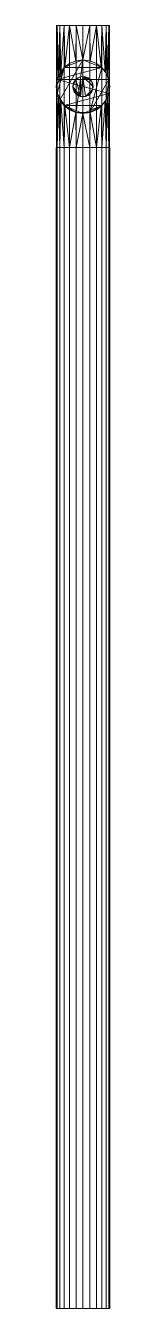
# Model space of a CAD drawing. Header units: inches. Extents: x -3325 to -59, y 5 to 733.
# Drawn here: x -2198.53 to -2197.22, y 121.36 to 152.86 of the extents above; entities that cross this region are included whole.
import ezdxf

# ---------------------------------------------------------------- set-up
doc = ezdxf.new("R2010")
doc.units = ezdxf.units.IN
doc.header["$MEASUREMENT"] = 0
doc.layers.add('F-SPRN', color=10, linetype='Continuous', lineweight=9)
doc.layers.add('P-PIPE', color=10, linetype='Continuous', lineweight=9)

# ---------------------------------------------------------------- blocks, each defined once
blk = doc.blocks.new('Sprinkler - Pendent_up - 1_2_ Pendent-388337-06 - Fifth Level')
at = {"layer": 'F-SPRN'}
mesh = blk.add_polyface(dxfattribs=at)
corners = [(0, 0.25), (-0.065, 0.241), (-0.125, 0.217), (-0.177, 0.177), (-0.217, 0.125), (-0.241, 0.065), (-0.25, 0), (-0.241, -0.065), (-0.217, -0.125), (-0.177, -0.177), (-0.125, -0.217), (-0.065, -0.241), (0, -0.25), (0.065, -0.241), (0.125, -0.217), (0.177, -0.177), (0.217, -0.125), (0.241, -0.065), (0.25, 0), (0.241, 0.065), (0.217, 0.125), (0.177, 0.177), (0.125, 0.217), (0.065, 0.241)]
mesh.append_faces([[corners[k] for k in face] for face in [(3, 1, 2), (17, 15, 16)]], dxfattribs={"vtx0": -1})
mesh.append_faces([[corners[k] for k in face] for face in [(0, 13, 17, 18)]], dxfattribs={"vtx0": -1, "vtx1": -1, "vtx3": -1})
mesh.append_faces([[corners[k] for k in face] for face in [(11, 0, 1, 3)]], dxfattribs={"vtx0": -1, "vtx2": -1, "vtx3": -1})
mesh.append_faces([[corners[k] for k in face] for face in [(0, 11, 12, 13)]], dxfattribs={"vtx0": -1, "vtx3": -1})
mesh.append_faces([[corners[k] for k in face] for face in [(9, 10, 6)]], dxfattribs={"vtx1": -1, "vtx2": -1})
mesh.append_faces([[corners[k] for k in face] for face in [(10, 11, 3, 6), (20, 21, 0, 18)]], dxfattribs={"vtx1": -1, "vtx2": -1, "vtx3": -1})
mesh.append_faces([[corners[k] for k in face] for face in [(7, 8, 9, 6), (4, 5, 6, 3), (22, 23, 0, 21), (18, 19, 20)]], dxfattribs={"vtx2": -1})
mesh.append_faces([[corners[k] for k in face] for face in [(13, 14, 15, 17)]], dxfattribs={"vtx2": -1, "vtx3": -1})
mesh = blk.add_polyface(dxfattribs=at)
corners = [(0, 0.25, -2.125), (0.065, 0.241, -2.125), (0.125, 0.217, -2.125), (0.177, 0.177, -2.125), (0.217, 0.125, -2.125), (0.241, 0.065, -2.125), (0.25, 0, -2.125), (0.241, -0.065, -2.125), (0.217, -0.125, -2.125), (0.177, -0.177, -2.125), (0.125, -0.217, -2.125), (0.065, -0.241, -2.125), (0, -0.25, -2.125), (-0.065, -0.241, -2.125), (-0.125, -0.217, -2.125), (-0.177, -0.177, -2.125), (-0.217, -0.125, -2.125), (-0.241, -0.065, -2.125), (-0.25, 0, -2.125), (-0.241, 0.065, -2.125), (-0.217, 0.125, -2.125), (-0.177, 0.177, -2.125), (-0.125, 0.217, -2.125), (-0.065, 0.241, -2.125)]
mesh.append_faces([[corners[k] for k in face] for face in [(9, 7, 8), (13, 11, 12)]], dxfattribs={"vtx0": -1})
mesh.append_faces([[corners[k] for k in face] for face in [(4, 0, 3)]], dxfattribs={"vtx0": -1, "vtx1": -1})
mesh.append_faces([[corners[k] for k in face] for face in [(0, 11, 13, 23), (13, 18, 21)]], dxfattribs={"vtx0": -1, "vtx1": -1, "vtx2": -1})
mesh.append_faces([[corners[k] for k in face] for face in [(7, 11, 0, 4)]], dxfattribs={"vtx0": -1, "vtx1": -1, "vtx2": -1, "vtx3": -1})
mesh.append_faces([[corners[k] for k in face] for face in [(6, 7, 4, 5)]], dxfattribs={"vtx1": -1})
mesh.append_faces([[corners[k] for k in face] for face in [(13, 14, 17, 18)]], dxfattribs={"vtx1": -1, "vtx3": -1})
mesh.append_faces([[corners[k] for k in face] for face in [(15, 16, 17, 14)]], dxfattribs={"vtx2": -1})
mesh.append_faces([[corners[k] for k in face] for face in [(9, 10, 11, 7), (21, 22, 23, 13)]], dxfattribs={"vtx2": -1, "vtx3": -1})
mesh.append_faces([[corners[k] for k in face] for face in [(0, 1, 2, 3), (18, 19, 20, 21)]], dxfattribs={"vtx3": -1})
mesh = blk.add_polyface(dxfattribs=at)
corners = [(0, -0.25), (-0.065, -0.241), (-0.125, -0.217), (-0.177, -0.177), (-0.217, -0.125), (-0.241, -0.065), (-0.25, 0), (-0.241, 0.065), (-0.217, 0.125), (-0.177, 0.177), (-0.125, 0.217), (-0.065, 0.241), (0, 0.25), (0, 0.25, -2.125), (-0.065, 0.241, -2.125), (-0.125, 0.217, -2.125), (-0.177, 0.177, -2.125), (-0.217, 0.125, -2.125), (-0.241, 0.065, -2.125), (-0.25, 0, -2.125), (-0.241, -0.065, -2.125), (-0.217, -0.125, -2.125), (-0.177, -0.177, -2.125), (-0.125, -0.217, -2.125), (-0.065, -0.241, -2.125), (0, -0.25, -2.125)]
mesh.append_faces([[corners[k] for k in face] for face in [(13, 14, 11, 12), (0, 1, 24, 25)]], dxfattribs={"vtx1": -1})
mesh.append_faces([[corners[k] for k in face] for face in [(14, 15, 10, 11), (16, 17, 8, 9), (15, 16, 9, 10), (17, 18, 7, 8), (6, 7, 18, 19), (19, 20, 5, 6), (20, 21, 4, 5), (22, 23, 2, 3), (21, 22, 3, 4), (23, 24, 1, 2)]], dxfattribs={"vtx1": -1, "vtx3": -1})
mesh = blk.add_polyface(dxfattribs=at)
corners = [(0, 0.25), (0.065, 0.241), (0.125, 0.217), (0.177, 0.177), (0.217, 0.125), (0.241, 0.065), (0.25, 0), (0.241, -0.065), (0.217, -0.125), (0.177, -0.177), (0.125, -0.217), (0.065, -0.241), (0, -0.25), (0, -0.25, -2.125), (0.065, -0.241, -2.125), (0.125, -0.217, -2.125), (0.177, -0.177, -2.125), (0.217, -0.125, -2.125), (0.241, -0.065, -2.125), (0.25, 0, -2.125), (0.241, 0.065, -2.125), (0.217, 0.125, -2.125), (0.177, 0.177, -2.125), (0.125, 0.217, -2.125), (0.065, 0.241, -2.125), (0, 0.25, -2.125)]
mesh.append_faces([[corners[k] for k in face] for face in [(13, 14, 11, 12), (0, 1, 24, 25)]], dxfattribs={"vtx1": -1})
mesh.append_faces([[corners[k] for k in face] for face in [(14, 15, 10, 11), (16, 17, 8, 9), (15, 16, 9, 10), (17, 18, 7, 8), (6, 7, 18, 19), (19, 20, 5, 6), (20, 21, 4, 5), (22, 23, 2, 3), (21, 22, 3, 4), (23, 24, 1, 2)]], dxfattribs={"vtx1": -1, "vtx3": -1})
blk = doc.blocks.new('Tee - Welded - Generic - Standard-1086689-06 - Fifth Level')
at = {"layer": 'P-PIPE'}
mesh = blk.add_polyface(dxfattribs=at)
corners = [(-1.496, -0.657), (-1.496, -0.635, 0.17), (-1.496, -0.569, 0.329), (-1.496, -0.465, 0.465), (-1.496, -0.329, 0.569), (-1.496, -0.17, 0.635), (-1.496, 0, 0.657), (-1.496, 0.17, 0.635), (-1.496, 0.329, 0.569), (-1.496, 0.465, 0.465), (-1.496, 0.569, 0.329), (-1.496, 0.635, 0.17), (-1.496, 0.657), (-1.496, 0.635, -0.17), (-1.496, 0.569, -0.329), (-1.496, 0.465, -0.465), (-1.496, 0.329, -0.569), (-1.496, 0.17, -0.635), (-1.496, 0, -0.657), (-1.496, -0.17, -0.635), (-1.496, -0.329, -0.569), (-1.496, -0.465, -0.465), (-1.496, -0.569, -0.329), (-1.496, -0.635, -0.17)]
mesh.append_faces([[corners[k] for k in face] for face in [(20, 17, 18, 19)]], dxfattribs={"vtx0": -1})
mesh.append_faces([[corners[k] for k in face] for face in [(23, 17, 20), (11, 23, 8, 10)]], dxfattribs={"vtx0": -1, "vtx1": -1, "vtx2": -1})
mesh.append_faces([[corners[k] for k in face] for face in [(17, 23, 11, 14)]], dxfattribs={"vtx0": -1, "vtx1": -1, "vtx2": -1, "vtx3": -1})
mesh.append_faces([[corners[k] for k in face] for face in [(16, 17, 14, 15), (9, 10, 8)]], dxfattribs={"vtx1": -1})
mesh.append_faces([[corners[k] for k in face] for face in [(7, 8, 3, 6)]], dxfattribs={"vtx1": -1, "vtx2": -1})
mesh.append_faces([[corners[k] for k in face] for face in [(23, 0, 3, 8)]], dxfattribs={"vtx1": -1, "vtx2": -1, "vtx3": -1})
mesh.append_faces([[corners[k] for k in face] for face in [(12, 13, 14, 11)]], dxfattribs={"vtx2": -1})
mesh.append_faces([[corners[k] for k in face] for face in [(20, 21, 22, 23), (0, 1, 2, 3), (3, 4, 5, 6)]], dxfattribs={"vtx3": -1})
mesh = blk.add_polyface(dxfattribs=at)
corners = [(-1.496, 0.657), (-1.496, 0.635, 0.17), (-1.496, 0.569, 0.329), (-1.496, 0.465, 0.465), (-1.496, 0.329, 0.569), (-1.496, 0.17, 0.635), (-1.496, 0, 0.657), (-1.496, -0.17, 0.635), (-1.496, -0.329, 0.569), (-1.496, -0.465, 0.465), (-1.496, -0.569, 0.329), (-1.496, -0.635, 0.17), (-1.496, -0.657), (-0.657, -0.657), (-0.634, -0.634, 0.175), (-0.569, -0.569, 0.329), (-0.477, -0.477, 0.452), (-0.369, -0.369, 0.545), (-0.25, -0.25, 0.608), (-0.126, -0.126, 0.645), (0, 0, 0.657), (0.126, -0.126, 0.645), (0.25, -0.25, 0.608), (0.369, -0.369, 0.545), (0.477, -0.477, 0.452), (0.569, -0.569, 0.329), (0.634, -0.634, 0.175), (0.657, -0.657), (1.496, -0.657), (1.496, -0.635, 0.17), (1.496, -0.569, 0.329), (1.496, -0.465, 0.465), (1.496, -0.329, 0.569), (1.496, -0.17, 0.635), (1.496, 0, 0.657), (1.496, 0.17, 0.635), (1.496, 0.329, 0.569), (1.496, 0.465, 0.465), (1.496, 0.569, 0.329), (1.496, 0.635, 0.17), (1.496, 0.657)]
mesh.append_faces([[corners[k] for k in face] for face in [(13, 11, 12)]], dxfattribs={"vtx0": -1})
mesh.append_faces([[corners[k] for k in face] for face in [(27, 29, 26), (25, 30, 24), (11, 14, 10), (9, 17, 8), (16, 10, 15), (23, 32, 22), (21, 34, 20), (22, 33, 21), (33, 22, 32), (19, 7, 18), (7, 19, 6)]], dxfattribs={"vtx0": -1, "vtx1": -1})
mesh.append_faces([[corners[k] for k in face] for face in [(30, 25, 26), (24, 30, 31), (8, 17, 18), (21, 33, 34), (18, 7, 8), (20, 5, 6)]], dxfattribs={"vtx0": -1, "vtx2": -1})
mesh.append_faces([[corners[k] for k in face] for face in [(20, 34, 35, 5)]], dxfattribs={"vtx0": -1, "vtx2": -1, "vtx3": -1})
mesh.append_faces([[corners[k] for k in face] for face in [(28, 29, 27)]], dxfattribs={"vtx1": -1})
mesh.append_faces([[corners[k] for k in face] for face in [(29, 30, 26), (31, 32, 23), (23, 24, 31), (13, 14, 11), (14, 15, 10), (16, 17, 9), (9, 10, 16), (19, 20, 6)]], dxfattribs={"vtx1": -1, "vtx2": -1})
mesh.append_faces([[corners[k] for k in face] for face in [(38, 39, 1, 2), (36, 37, 3, 4), (37, 38, 2, 3), (35, 36, 4, 5)]], dxfattribs={"vtx1": -1, "vtx3": -1})
mesh.append_faces([[corners[k] for k in face] for face in [(39, 40, 0, 1)]], dxfattribs={"vtx3": -1})
mesh = blk.add_polyface(dxfattribs=at)
corners = [(-1.496, -0.657), (-1.496, -0.635, -0.17), (-1.496, -0.569, -0.329), (-1.496, -0.465, -0.465), (-1.496, -0.329, -0.569), (-1.496, -0.17, -0.635), (-1.496, 0, -0.657), (-1.496, 0.17, -0.635), (-1.496, 0.329, -0.569), (-1.496, 0.465, -0.465), (-1.496, 0.569, -0.329), (-1.496, 0.635, -0.17), (-1.496, 0.657), (1.496, 0.657), (1.496, 0.635, -0.17), (1.496, 0.569, -0.329), (1.496, 0.465, -0.465), (1.496, 0.329, -0.569), (1.496, 0.17, -0.635), (1.496, 0, -0.657), (1.496, -0.17, -0.635), (1.496, -0.329, -0.569), (1.496, -0.465, -0.465), (1.496, -0.569, -0.329), (1.496, -0.635, -0.17), (1.496, -0.657), (0.657, -0.657), (0.634, -0.634, -0.175), (0.569, -0.569, -0.329), (0.477, -0.477, -0.452), (0.369, -0.369, -0.545), (0.25, -0.25, -0.608), (0.126, -0.126, -0.645), (0, 0, -0.657), (-0.126, -0.126, -0.645), (-0.25, -0.25, -0.608), (-0.369, -0.369, -0.545), (-0.477, -0.477, -0.452), (-0.569, -0.569, -0.329), (-0.634, -0.634, -0.175), (-0.657, -0.657)]
mesh.append_faces([[corners[k] for k in face] for face in [(1, 40, 0)]], dxfattribs={"vtx0": -1})
mesh.append_faces([[corners[k] for k in face] for face in [(33, 19, 32), (6, 34, 5), (32, 20, 31), (24, 27, 23), (27, 24, 26), (36, 4, 35), (3, 37, 2), (38, 2, 37), (21, 31, 20)]], dxfattribs={"vtx0": -1, "vtx1": -1})
mesh.append_faces([[corners[k] for k in face] for face in [(35, 4, 5), (6, 33, 34), (23, 28, 29), (29, 22, 23), (21, 30, 31), (23, 27, 28), (36, 3, 4), (3, 36, 37), (39, 1, 2)]], dxfattribs={"vtx0": -1, "vtx2": -1})
mesh.append_faces([[corners[k] for k in face] for face in [(13, 14, 11, 12)]], dxfattribs={"vtx1": -1})
mesh.append_faces([[corners[k] for k in face] for face in [(19, 20, 32), (34, 35, 5), (6, 7, 33), (21, 22, 30), (29, 30, 22), (39, 40, 1), (38, 39, 2)]], dxfattribs={"vtx1": -1, "vtx2": -1})
mesh.append_faces([[corners[k] for k in face] for face in [(18, 19, 33, 7)]], dxfattribs={"vtx1": -1, "vtx2": -1, "vtx3": -1})
mesh.append_faces([[corners[k] for k in face] for face in [(15, 16, 9, 10), (14, 15, 10, 11), (16, 17, 8, 9), (17, 18, 7, 8)]], dxfattribs={"vtx1": -1, "vtx3": -1})
mesh.append_faces([[corners[k] for k in face] for face in [(24, 25, 26)]], dxfattribs={"vtx2": -1})
mesh = blk.add_polyface(dxfattribs=at)
corners = [(1.496, -0.657), (1.496, -0.635, -0.17), (1.496, -0.569, -0.329), (1.496, -0.465, -0.465), (1.496, -0.329, -0.569), (1.496, -0.17, -0.635), (1.496, 0, -0.657), (1.496, 0.17, -0.635), (1.496, 0.329, -0.569), (1.496, 0.465, -0.465), (1.496, 0.569, -0.329), (1.496, 0.635, -0.17), (1.496, 0.657), (1.496, 0.635, 0.17), (1.496, 0.569, 0.329), (1.496, 0.465, 0.465), (1.496, 0.329, 0.569), (1.496, 0.17, 0.635), (1.496, 0, 0.657), (1.496, -0.17, 0.635), (1.496, -0.329, 0.569), (1.496, -0.465, 0.465), (1.496, -0.569, 0.329), (1.496, -0.635, 0.17)]
mesh.append_faces([[corners[k] for k in face] for face in [(7, 5, 6), (10, 8, 9), (4, 2, 3), (16, 14, 15), (23, 21, 22)]], dxfattribs={"vtx0": -1})
mesh.append_faces([[corners[k] for k in face] for face in [(1, 5, 0)]], dxfattribs={"vtx0": -1, "vtx1": -1})
mesh.append_faces([[corners[k] for k in face] for face in [(5, 10, 11, 0), (23, 12, 13, 21)]], dxfattribs={"vtx0": -1, "vtx2": -1, "vtx3": -1})
mesh.append_faces([[corners[k] for k in face] for face in [(21, 16, 17, 18)]], dxfattribs={"vtx0": -1, "vtx3": -1})
mesh.append_faces([[corners[k] for k in face] for face in [(7, 8, 10, 5), (13, 14, 16, 21)]], dxfattribs={"vtx1": -1, "vtx2": -1, "vtx3": -1})
mesh.append_faces([[corners[k] for k in face] for face in [(4, 5, 1, 2), (23, 0, 11, 12)]], dxfattribs={"vtx1": -1, "vtx3": -1})
mesh.append_faces([[corners[k] for k in face] for face in [(19, 20, 21, 18)]], dxfattribs={"vtx2": -1})
mesh = blk.add_polyface(dxfattribs=at)
corners = [(-0.657, -1.496), (-0.635, -1.496, 0.17), (-0.569, -1.496, 0.329), (-0.465, -1.496, 0.465), (-0.329, -1.496, 0.569), (-0.17, -1.496, 0.635), (0, -1.496, 0.657), (0.17, -1.496, 0.635), (0.329, -1.496, 0.569), (0.465, -1.496, 0.465), (0.569, -1.496, 0.329), (0.635, -1.496, 0.17), (0.657, -1.496), (0.657, -0.657), (0.634, -0.634, 0.175), (0.569, -0.569, 0.329), (0.477, -0.477, 0.452), (0.369, -0.369, 0.545), (0.25, -0.25, 0.608), (0.126, -0.126, 0.645), (0, 0, 0.657), (-0.126, -0.126, 0.645), (-0.25, -0.25, 0.608), (-0.369, -0.369, 0.545), (-0.477, -0.477, 0.452), (-0.569, -0.569, 0.329), (-0.634, -0.634, 0.175), (-0.657, -0.657)]
mesh.append_faces([[corners[k] for k in face] for face in [(13, 11, 12)]], dxfattribs={"vtx0": -1})
mesh.append_faces([[corners[k] for k in face] for face in [(22, 5, 21), (24, 3, 23), (8, 18, 7), (17, 9, 16)]], dxfattribs={"vtx0": -1, "vtx1": -1})
mesh.append_faces([[corners[k] for k in face] for face in [(24, 2, 3), (26, 1, 2), (22, 4, 5), (6, 20, 21), (21, 5, 6), (19, 6, 7), (16, 9, 10), (17, 8, 9), (6, 19, 20)]], dxfattribs={"vtx0": -1, "vtx2": -1})
mesh.append_faces([[corners[k] for k in face] for face in [(26, 27, 1), (3, 4, 23), (25, 26, 2), (24, 25, 2), (22, 23, 4), (10, 11, 14), (18, 19, 7), (17, 18, 8), (13, 14, 11), (15, 16, 10), (14, 15, 10)]], dxfattribs={"vtx1": -1, "vtx2": -1})
mesh.append_faces([[corners[k] for k in face] for face in [(27, 0, 1)]], dxfattribs={"vtx2": -1})
mesh = blk.add_polyface(dxfattribs=at)
corners = [(0.657, -1.496), (0.635, -1.496, -0.17), (0.569, -1.496, -0.329), (0.465, -1.496, -0.465), (0.329, -1.496, -0.569), (0.17, -1.496, -0.635), (0, -1.496, -0.657), (-0.17, -1.496, -0.635), (-0.329, -1.496, -0.569), (-0.465, -1.496, -0.465), (-0.569, -1.496, -0.329), (-0.635, -1.496, -0.17), (-0.657, -1.496), (-0.657, -0.657), (-0.634, -0.634, -0.175), (-0.569, -0.569, -0.329), (-0.477, -0.477, -0.452), (-0.369, -0.369, -0.545), (-0.25, -0.25, -0.608), (-0.126, -0.126, -0.645), (0, 0, -0.657), (0.126, -0.126, -0.645), (0.25, -0.25, -0.608), (0.369, -0.369, -0.545), (0.477, -0.477, -0.452), (0.569, -0.569, -0.329), (0.634, -0.634, -0.175), (0.657, -0.657)]
mesh.append_faces([[corners[k] for k in face] for face in [(13, 11, 12)]], dxfattribs={"vtx0": -1})
mesh.append_faces([[corners[k] for k in face] for face in [(22, 5, 21), (24, 3, 23), (8, 18, 7), (17, 9, 16)]], dxfattribs={"vtx0": -1, "vtx1": -1})
mesh.append_faces([[corners[k] for k in face] for face in [(24, 2, 3), (26, 1, 2), (22, 4, 5), (6, 20, 21), (21, 5, 6), (19, 6, 7), (16, 9, 10), (17, 8, 9), (6, 19, 20)]], dxfattribs={"vtx0": -1, "vtx2": -1})
mesh.append_faces([[corners[k] for k in face] for face in [(0, 1, 27)]], dxfattribs={"vtx1": -1})
mesh.append_faces([[corners[k] for k in face] for face in [(26, 27, 1), (3, 4, 23), (25, 26, 2), (24, 25, 2), (22, 23, 4), (10, 11, 14), (18, 19, 7), (17, 18, 8), (13, 14, 11), (15, 16, 10), (14, 15, 10)]], dxfattribs={"vtx1": -1, "vtx2": -1})
mesh = blk.add_polyface(dxfattribs=at)
corners = [(-0.657, -1.496), (-0.635, -1.496, -0.17), (-0.569, -1.496, -0.329), (-0.465, -1.496, -0.465), (-0.329, -1.496, -0.569), (-0.17, -1.496, -0.635), (0, -1.496, -0.657), (0.17, -1.496, -0.635), (0.329, -1.496, -0.569), (0.465, -1.496, -0.465), (0.569, -1.496, -0.329), (0.635, -1.496, -0.17), (0.657, -1.496), (0.635, -1.496, 0.17), (0.569, -1.496, 0.329), (0.465, -1.496, 0.465), (0.329, -1.496, 0.569), (0.17, -1.496, 0.635), (0, -1.496, 0.657), (-0.17, -1.496, 0.635), (-0.329, -1.496, 0.569), (-0.465, -1.496, 0.465), (-0.569, -1.496, 0.329), (-0.635, -1.496, 0.17)]
mesh.append_faces([[corners[k] for k in face] for face in [(16, 14, 15), (13, 11, 12)]], dxfattribs={"vtx0": -1})
mesh.append_faces([[corners[k] for k in face] for face in [(0, 3, 11, 13)]], dxfattribs={"vtx0": -1, "vtx1": -1, "vtx2": -1, "vtx3": -1})
mesh.append_faces([[corners[k] for k in face] for face in [(16, 0, 13, 14), (21, 0, 16, 17)]], dxfattribs={"vtx0": -1, "vtx1": -1, "vtx3": -1})
mesh.append_faces([[corners[k] for k in face] for face in [(5, 8, 9, 11)]], dxfattribs={"vtx0": -1, "vtx2": -1, "vtx3": -1})
mesh.append_faces([[corners[k] for k in face] for face in [(17, 18, 21)]], dxfattribs={"vtx1": -1, "vtx2": -1})
mesh.append_faces([[corners[k] for k in face] for face in [(6, 7, 8, 5), (9, 10, 11), (22, 23, 0, 21), (19, 20, 21, 18)]], dxfattribs={"vtx2": -1})
mesh.append_faces([[corners[k] for k in face] for face in [(3, 4, 5, 11)]], dxfattribs={"vtx2": -1, "vtx3": -1})
mesh.append_faces([[corners[k] for k in face] for face in [(0, 1, 2, 3)]], dxfattribs={"vtx3": -1})

msp = doc.modelspace()

# ---------------------------------------------------------------- linework, layer by layer
at = {"layer": 'P-PIPE', "color": 1}
for p, q in [((-2197.875, 152.861, 1085), (-2197.875, 149.869, 1085)), ((-2197.875, 151.365, 1083.504), (-2197.875, 151.365, 1071)), ((-2197.875, 151.365, 1083.504), (-2197.875, 151.365, 1071)), ((-2197.875, 151.365, 1083.504), (-2197.875, 151.365, 1085)), ((-2197.875, 121.365, 1085), (-2197.875, 149.869, 1085)), ((-2197.875, 121.365, 1085), (-2197.875, 149.869, 1085))]:
    msp.add_line(p, q, dxfattribs=at)

# ---------------------------------------------------------------- block references
at = {"layer": 'P-PIPE', "color": 1, "extrusion": (-1, 0, 0)}
msp.add_blockref('Tee - Welded - Generic - Standard-1086689-06 - Fifth Level', (-151.365, 1085, 2197.875), dxfattribs=at)
at = {"layer": 'P-PIPE', "color": 1}
msp.add_blockref('Sprinkler - Pendent_up - 1_2_ Pendent-388337-06 - Fifth Level', (-2197.875, 151.365, 1071), dxfattribs=at)

# ---------------------------------------------------------------- meshes
mesh = msp.add_polyface(dxfattribs=at)
corners = [(-2197.217, 151.365, 1083.504), (-2197.24, 151.535, 1083.504), (-2197.306, 151.694, 1083.504), (-2197.41, 151.83, 1083.504), (-2197.546, 151.934, 1083.504), (-2197.705, 152, 1083.504), (-2197.875, 152.022, 1083.504), (-2198.045, 152, 1083.504), (-2198.204, 151.934, 1083.504), (-2198.34, 151.83, 1083.504), (-2198.444, 151.694, 1083.504), (-2198.51, 151.535, 1083.504), (-2198.533, 151.365, 1083.504), (-2198.51, 151.195, 1083.504), (-2198.444, 151.036, 1083.504), (-2198.34, 150.9, 1083.504), (-2198.204, 150.796, 1083.504), (-2198.045, 150.73, 1083.504), (-2197.875, 150.707, 1083.504), (-2197.705, 150.73, 1083.504), (-2197.546, 150.796, 1083.504), (-2197.41, 150.9, 1083.504), (-2197.306, 151.036, 1083.504), (-2197.24, 151.195, 1083.504)]
mesh.append_faces([[corners[k] for k in face] for face in [(21, 18, 19, 20)]], dxfattribs={"vtx0": -1, "color": 1})
mesh.append_faces([[corners[k] for k in face] for face in [(1, 11, 23, 0)]], dxfattribs={"vtx0": -1, "vtx1": -1, "color": 1})
mesh.append_faces([[corners[k] for k in face] for face in [(21, 15, 18)]], dxfattribs={"vtx0": -1, "vtx1": -1, "vtx2": -1, "color": 1})
mesh.append_faces([[corners[k] for k in face] for face in [(13, 15, 23, 11), (3, 6, 9, 11)]], dxfattribs={"vtx0": -1, "vtx1": -1, "vtx2": -1, "vtx3": -1, "color": 1})
mesh.append_faces([[corners[k] for k in face] for face in [(14, 15, 13), (12, 13, 11), (10, 11, 9)]], dxfattribs={"vtx1": -1, "color": 1})
mesh.append_faces([[corners[k] for k in face] for face in [(7, 8, 9, 6)]], dxfattribs={"vtx2": -1, "color": 1})
mesh.append_faces([[corners[k] for k in face] for face in [(21, 22, 23, 15), (1, 2, 3, 11)]], dxfattribs={"vtx2": -1, "vtx3": -1, "color": 1})
mesh.append_faces([[corners[k] for k in face] for face in [(3, 4, 5, 6), (15, 16, 17, 18)]], dxfattribs={"vtx3": -1, "color": 1})
mesh = msp.add_polyface(dxfattribs=at)
corners = [(-2197.217, 151.365, 1071), (-2197.24, 151.195, 1071), (-2197.306, 151.036, 1071), (-2197.41, 150.9, 1071), (-2197.546, 150.796, 1071), (-2197.705, 150.73, 1071), (-2197.875, 150.707, 1071), (-2198.045, 150.73, 1071), (-2198.204, 150.796, 1071), (-2198.34, 150.9, 1071), (-2198.444, 151.036, 1071), (-2198.51, 151.195, 1071), (-2198.533, 151.365, 1071), (-2198.51, 151.535, 1071), (-2198.444, 151.694, 1071), (-2198.34, 151.83, 1071), (-2198.204, 151.934, 1071), (-2198.045, 152, 1071), (-2197.875, 152.022, 1071), (-2197.705, 152, 1071), (-2197.546, 151.934, 1071), (-2197.41, 151.83, 1071), (-2197.306, 151.694, 1071), (-2197.24, 151.535, 1071)]
mesh.append_faces([[corners[k] for k in face] for face in [(11, 9, 10), (13, 11, 12)]], dxfattribs={"vtx0": -1, "color": 1})
mesh.append_faces([[corners[k] for k in face] for face in [(1, 13, 23, 0)]], dxfattribs={"vtx0": -1, "vtx1": -1, "color": 1})
mesh.append_faces([[corners[k] for k in face] for face in [(15, 18, 21)]], dxfattribs={"vtx0": -1, "vtx1": -1, "vtx2": -1, "color": 1})
mesh.append_faces([[corners[k] for k in face] for face in [(1, 9, 11, 13)]], dxfattribs={"vtx0": -1, "vtx1": -1, "vtx2": -1, "vtx3": -1, "color": 1})
mesh.append_faces([[corners[k] for k in face] for face in [(9, 3, 6, 7)]], dxfattribs={"vtx0": -1, "vtx1": -1, "vtx3": -1, "color": 1})
mesh.append_faces([[corners[k] for k in face] for face in [(5, 6, 3, 4)]], dxfattribs={"vtx1": -1, "color": 1})
mesh.append_faces([[corners[k] for k in face] for face in [(19, 20, 21, 18), (7, 8, 9)]], dxfattribs={"vtx2": -1, "color": 1})
mesh.append_faces([[corners[k] for k in face] for face in [(1, 2, 3, 9), (21, 22, 23, 13), (13, 14, 15, 21)]], dxfattribs={"vtx2": -1, "vtx3": -1, "color": 1})
mesh.append_faces([[corners[k] for k in face] for face in [(15, 16, 17, 18)]], dxfattribs={"vtx3": -1, "color": 1})
mesh = msp.add_polyface(dxfattribs=at)
corners = [(-2198.533, 151.365, 1083.504), (-2198.51, 151.535, 1083.504), (-2198.444, 151.694, 1083.504), (-2198.34, 151.83, 1083.504), (-2198.204, 151.934, 1083.504), (-2198.045, 152, 1083.504), (-2197.875, 152.022, 1083.504), (-2197.875, 152.022, 1071), (-2198.045, 152, 1071), (-2198.204, 151.934, 1071), (-2198.34, 151.83, 1071), (-2198.444, 151.694, 1071), (-2198.51, 151.535, 1071), (-2198.533, 151.365, 1071)]
mesh.append_faces([[corners[k] for k in face] for face in [(7, 8, 5, 6)]], dxfattribs={"vtx1": -1, "color": 1})
mesh.append_faces([[corners[k] for k in face] for face in [(8, 9, 4, 5), (3, 4, 9, 10), (11, 12, 1, 2), (2, 3, 10, 11)]], dxfattribs={"vtx1": -1, "vtx3": -1, "color": 1})
mesh.append_faces([[corners[k] for k in face] for face in [(12, 13, 0, 1)]], dxfattribs={"vtx3": -1, "color": 1})
mesh = msp.add_polyface(dxfattribs=at)
corners = [(-2197.875, 152.022, 1083.504), (-2197.705, 152, 1083.504), (-2197.546, 151.934, 1083.504), (-2197.41, 151.83, 1083.504), (-2197.306, 151.694, 1083.504), (-2197.24, 151.535, 1083.504), (-2197.217, 151.365, 1083.504), (-2197.217, 151.365, 1071), (-2197.24, 151.535, 1071), (-2197.306, 151.694, 1071), (-2197.41, 151.83, 1071), (-2197.546, 151.934, 1071), (-2197.705, 152, 1071), (-2197.875, 152.022, 1071)]
mesh.append_faces([[corners[k] for k in face] for face in [(8, 9, 4, 5), (3, 4, 9, 10), (11, 12, 1, 2), (2, 3, 10, 11)]], dxfattribs={"vtx1": -1, "vtx3": -1, "color": 1})
mesh.append_faces([[corners[k] for k in face] for face in [(6, 7, 8, 5)]], dxfattribs={"vtx2": -1, "color": 1})
mesh.append_faces([[corners[k] for k in face] for face in [(12, 13, 0, 1)]], dxfattribs={"vtx3": -1, "color": 1})
mesh = msp.add_polyface(dxfattribs=at)
corners = [(-2197.875, 150.707, 1083.504), (-2198.045, 150.73, 1083.504), (-2198.204, 150.796, 1083.504), (-2198.34, 150.9, 1083.504), (-2198.444, 151.036, 1083.504), (-2198.51, 151.195, 1083.504), (-2198.533, 151.365, 1083.504), (-2198.533, 151.365, 1071), (-2198.51, 151.195, 1071), (-2198.444, 151.036, 1071), (-2198.34, 150.9, 1071), (-2198.204, 150.796, 1071), (-2198.045, 150.73, 1071), (-2197.875, 150.707, 1071)]
mesh.append_faces([[corners[k] for k in face] for face in [(7, 8, 5, 6)]], dxfattribs={"vtx1": -1, "color": 1})
mesh.append_faces([[corners[k] for k in face] for face in [(8, 9, 4, 5), (3, 4, 9, 10), (11, 12, 1, 2), (2, 3, 10, 11)]], dxfattribs={"vtx1": -1, "vtx3": -1, "color": 1})
mesh.append_faces([[corners[k] for k in face] for face in [(12, 13, 0, 1)]], dxfattribs={"vtx3": -1, "color": 1})
mesh = msp.add_polyface(dxfattribs=at)
corners = [(-2197.217, 151.365, 1083.504), (-2197.24, 151.195, 1083.504), (-2197.306, 151.036, 1083.504), (-2197.41, 150.9, 1083.504), (-2197.546, 150.796, 1083.504), (-2197.705, 150.73, 1083.504), (-2197.875, 150.707, 1083.504), (-2197.875, 150.707, 1071), (-2197.705, 150.73, 1071), (-2197.546, 150.796, 1071), (-2197.41, 150.9, 1071), (-2197.306, 151.036, 1071), (-2197.24, 151.195, 1071), (-2197.217, 151.365, 1071)]
mesh.append_faces([[corners[k] for k in face] for face in [(7, 8, 5, 6)]], dxfattribs={"vtx1": -1, "color": 1})
mesh.append_faces([[corners[k] for k in face] for face in [(8, 9, 4, 5), (3, 4, 9, 10), (11, 12, 1, 2), (2, 3, 10, 11)]], dxfattribs={"vtx1": -1, "vtx3": -1, "color": 1})
mesh.append_faces([[corners[k] for k in face] for face in [(12, 13, 0, 1)]], dxfattribs={"vtx3": -1, "color": 1})
mesh = msp.add_polyface(dxfattribs=at)
corners = [(-2197.217, 149.869, 1085), (-2197.24, 149.869, 1084.83), (-2197.306, 149.869, 1084.671), (-2197.41, 149.869, 1084.535), (-2197.546, 149.869, 1084.431), (-2197.705, 149.869, 1084.365), (-2197.875, 149.869, 1084.343), (-2198.045, 149.869, 1084.365), (-2198.204, 149.869, 1084.431), (-2198.34, 149.869, 1084.535), (-2198.444, 149.869, 1084.671), (-2198.51, 149.869, 1084.83), (-2198.533, 149.869, 1085), (-2198.51, 149.869, 1085.17), (-2198.444, 149.869, 1085.329), (-2198.34, 149.869, 1085.465), (-2198.204, 149.869, 1085.569), (-2198.045, 149.869, 1085.635), (-2197.875, 149.869, 1085.658), (-2197.705, 149.869, 1085.635), (-2197.546, 149.869, 1085.569), (-2197.41, 149.869, 1085.465), (-2197.306, 149.869, 1085.329), (-2197.24, 149.869, 1085.17)]
mesh.append_faces([[corners[k] for k in face] for face in [(5, 3, 4), (17, 15, 16), (21, 19, 20)]], dxfattribs={"vtx0": -1, "color": 1})
mesh.append_faces([[corners[k] for k in face] for face in [(11, 1, 9, 10), (13, 1, 11, 12)]], dxfattribs={"vtx0": -1, "vtx1": -1, "color": 1})
mesh.append_faces([[corners[k] for k in face] for face in [(13, 17, 21)]], dxfattribs={"vtx0": -1, "vtx1": -1, "vtx2": -1, "color": 1})
mesh.append_faces([[corners[k] for k in face] for face in [(7, 8, 9, 3), (5, 6, 7, 3), (1, 2, 3, 9), (13, 14, 15, 17), (17, 18, 19, 21), (21, 22, 23, 13), (23, 0, 1, 13)]], dxfattribs={"vtx2": -1, "vtx3": -1, "color": 1})
mesh = msp.add_polyface(dxfattribs=at)
corners = [(-2198.533, 121.365, 1085), (-2198.51, 121.365, 1085.17), (-2198.444, 121.365, 1085.329), (-2198.34, 121.365, 1085.465), (-2198.204, 121.365, 1085.569), (-2198.045, 121.365, 1085.635), (-2197.875, 121.365, 1085.658), (-2197.875, 149.869, 1085.658), (-2198.045, 149.869, 1085.635), (-2198.204, 149.869, 1085.569), (-2198.34, 149.869, 1085.465), (-2198.444, 149.869, 1085.329), (-2198.51, 149.869, 1085.17), (-2198.533, 149.869, 1085)]
mesh.append_faces([[corners[k] for k in face] for face in [(7, 8, 5, 6)]], dxfattribs={"vtx1": -1, "color": 1})
mesh.append_faces([[corners[k] for k in face] for face in [(8, 9, 4, 5), (3, 4, 9, 10), (11, 12, 1, 2), (2, 3, 10, 11)]], dxfattribs={"vtx1": -1, "vtx3": -1, "color": 1})
mesh.append_faces([[corners[k] for k in face] for face in [(12, 13, 0, 1)]], dxfattribs={"vtx3": -1, "color": 1})
mesh = msp.add_polyface(dxfattribs=at)
corners = [(-2197.875, 121.365, 1084.343), (-2198.045, 121.365, 1084.365), (-2198.204, 121.365, 1084.431), (-2198.34, 121.365, 1084.535), (-2198.444, 121.365, 1084.671), (-2198.51, 121.365, 1084.83), (-2198.533, 121.365, 1085), (-2198.533, 149.869, 1085), (-2198.51, 149.869, 1084.83), (-2198.444, 149.869, 1084.671), (-2198.34, 149.869, 1084.535), (-2198.204, 149.869, 1084.431), (-2198.045, 149.869, 1084.365), (-2197.875, 149.869, 1084.343)]
mesh.append_faces([[corners[k] for k in face] for face in [(7, 8, 5, 6)]], dxfattribs={"vtx1": -1, "color": 1})
mesh.append_faces([[corners[k] for k in face] for face in [(8, 9, 4, 5), (3, 4, 9, 10), (11, 12, 1, 2), (2, 3, 10, 11)]], dxfattribs={"vtx1": -1, "vtx3": -1, "color": 1})
mesh.append_faces([[corners[k] for k in face] for face in [(12, 13, 0, 1)]], dxfattribs={"vtx3": -1, "color": 1})
mesh = msp.add_polyface(dxfattribs=at)
corners = [(-2197.875, 121.365, 1085.658), (-2197.705, 121.365, 1085.635), (-2197.546, 121.365, 1085.569), (-2197.41, 121.365, 1085.465), (-2197.306, 121.365, 1085.329), (-2197.24, 121.365, 1085.17), (-2197.217, 121.365, 1085), (-2197.217, 149.869, 1085), (-2197.24, 149.869, 1085.17), (-2197.306, 149.869, 1085.329), (-2197.41, 149.869, 1085.465), (-2197.546, 149.869, 1085.569), (-2197.705, 149.869, 1085.635), (-2197.875, 149.869, 1085.658)]
mesh.append_faces([[corners[k] for k in face] for face in [(8, 9, 4, 5), (3, 4, 9, 10), (11, 12, 1, 2), (2, 3, 10, 11)]], dxfattribs={"vtx1": -1, "vtx3": -1, "color": 1})
mesh.append_faces([[corners[k] for k in face] for face in [(6, 7, 8, 5)]], dxfattribs={"vtx2": -1, "color": 1})
mesh.append_faces([[corners[k] for k in face] for face in [(12, 13, 0, 1)]], dxfattribs={"vtx3": -1, "color": 1})
mesh = msp.add_polyface(dxfattribs=at)
corners = [(-2197.217, 121.365, 1085), (-2197.24, 121.365, 1084.83), (-2197.306, 121.365, 1084.671), (-2197.41, 121.365, 1084.535), (-2197.546, 121.365, 1084.431), (-2197.705, 121.365, 1084.365), (-2197.875, 121.365, 1084.343), (-2197.875, 149.869, 1084.343), (-2197.705, 149.869, 1084.365), (-2197.546, 149.869, 1084.431), (-2197.41, 149.869, 1084.535), (-2197.306, 149.869, 1084.671), (-2197.24, 149.869, 1084.83), (-2197.217, 149.869, 1085)]
mesh.append_faces([[corners[k] for k in face] for face in [(7, 8, 5, 6)]], dxfattribs={"vtx1": -1, "color": 1})
mesh.append_faces([[corners[k] for k in face] for face in [(8, 9, 4, 5), (3, 4, 9, 10), (11, 12, 1, 2), (2, 3, 10, 11)]], dxfattribs={"vtx1": -1, "vtx3": -1, "color": 1})
mesh.append_faces([[corners[k] for k in face] for face in [(12, 13, 0, 1)]], dxfattribs={"vtx3": -1, "color": 1})
mesh = msp.add_polyface(dxfattribs=at)
corners = [(-2197.217, 121.365, 1085), (-2197.24, 121.365, 1085.17), (-2197.306, 121.365, 1085.329), (-2197.41, 121.365, 1085.465), (-2197.546, 121.365, 1085.569), (-2197.705, 121.365, 1085.635), (-2197.875, 121.365, 1085.658), (-2198.045, 121.365, 1085.635), (-2198.204, 121.365, 1085.569), (-2198.34, 121.365, 1085.465), (-2198.444, 121.365, 1085.329), (-2198.51, 121.365, 1085.17), (-2198.533, 121.365, 1085), (-2198.51, 121.365, 1084.83), (-2198.444, 121.365, 1084.671), (-2198.34, 121.365, 1084.535), (-2198.204, 121.365, 1084.431), (-2198.045, 121.365, 1084.365), (-2197.875, 121.365, 1084.343), (-2197.705, 121.365, 1084.365), (-2197.546, 121.365, 1084.431), (-2197.41, 121.365, 1084.535), (-2197.306, 121.365, 1084.671), (-2197.24, 121.365, 1084.83)]
mesh.append_faces([[corners[k] for k in face] for face in [(15, 23, 13, 14), (13, 23, 11, 12)]], dxfattribs={"vtx0": -1, "vtx1": -1, "color": 1})
mesh.append_faces([[corners[k] for k in face] for face in [(3, 7, 11, 1)]], dxfattribs={"vtx0": -1, "vtx1": -1, "vtx2": -1, "vtx3": -1, "color": 1})
mesh.append_faces([[corners[k] for k in face] for face in [(8, 9, 7), (6, 7, 5), (2, 3, 1)]], dxfattribs={"vtx1": -1, "color": 1})
mesh.append_faces([[corners[k] for k in face] for face in [(17, 18, 19)]], dxfattribs={"vtx2": -1, "color": 1})
mesh.append_faces([[corners[k] for k in face] for face in [(15, 16, 17, 21), (19, 20, 21, 17), (21, 22, 23, 15), (9, 10, 11, 7), (23, 0, 1, 11), (3, 4, 5, 7)]], dxfattribs={"vtx2": -1, "vtx3": -1, "color": 1})

doc.saveas('drawing.dxf')
